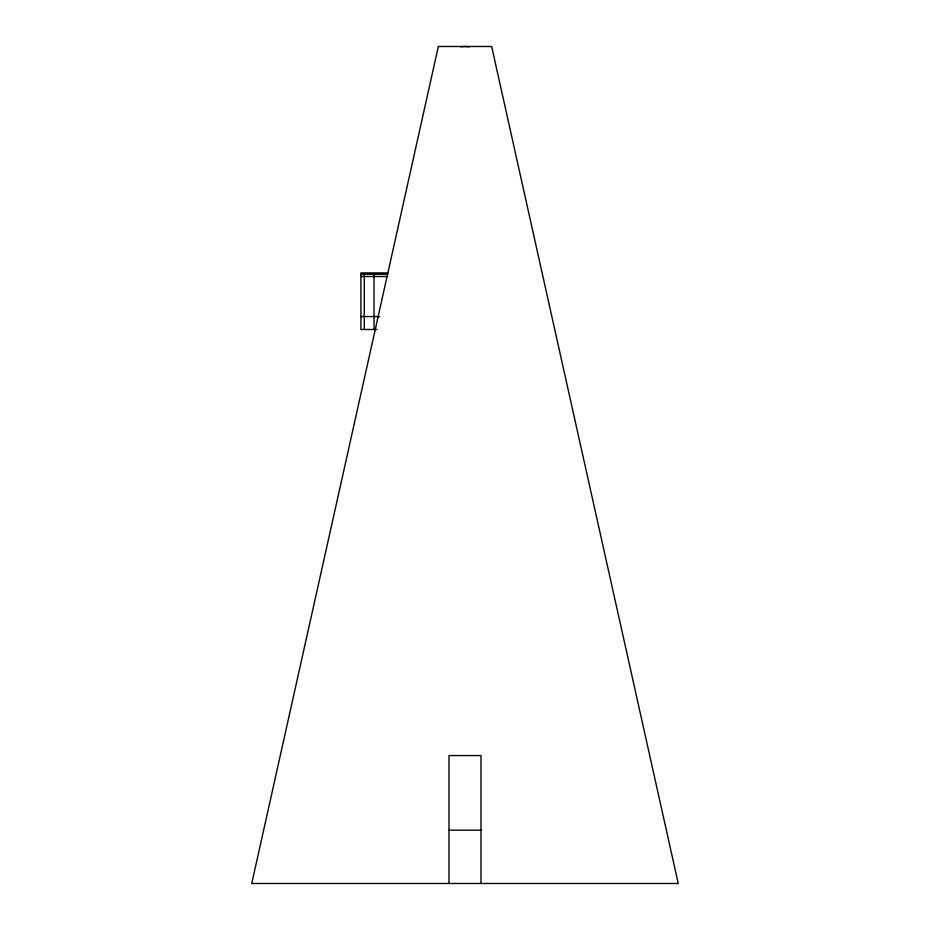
<?xml version="1.0" encoding="UTF-8"?>
<svg xmlns="http://www.w3.org/2000/svg" width="930" height="930" viewBox="0 0 930 930"><rect width="100%" height="100%" fill="white"/><g stroke="black" fill="none" stroke-linecap="round" stroke-linejoin="round"><path stroke-width="1.4" d="M387.775 272.909L360.921 272.909L360.921 329.476L376.79 329.476M360.921 274.234L387.775 274.234M360.921 276.512L387.775 276.512M360.921 316.549L379.533 316.549M449.004 830.188L480.996 830.188M480.996 883.5L480.996 755.555L449.004 755.555L449.004 883.5M374.034 274.234L374.034 329.476M364.293 274.234L364.293 329.476M460.827 46.826A26.656 26.656 0 0 1 469.173 46.826M438.344 46.5L251.751 883.5L678.249 883.5L491.656 46.5L438.344 46.5"/></g></svg>
